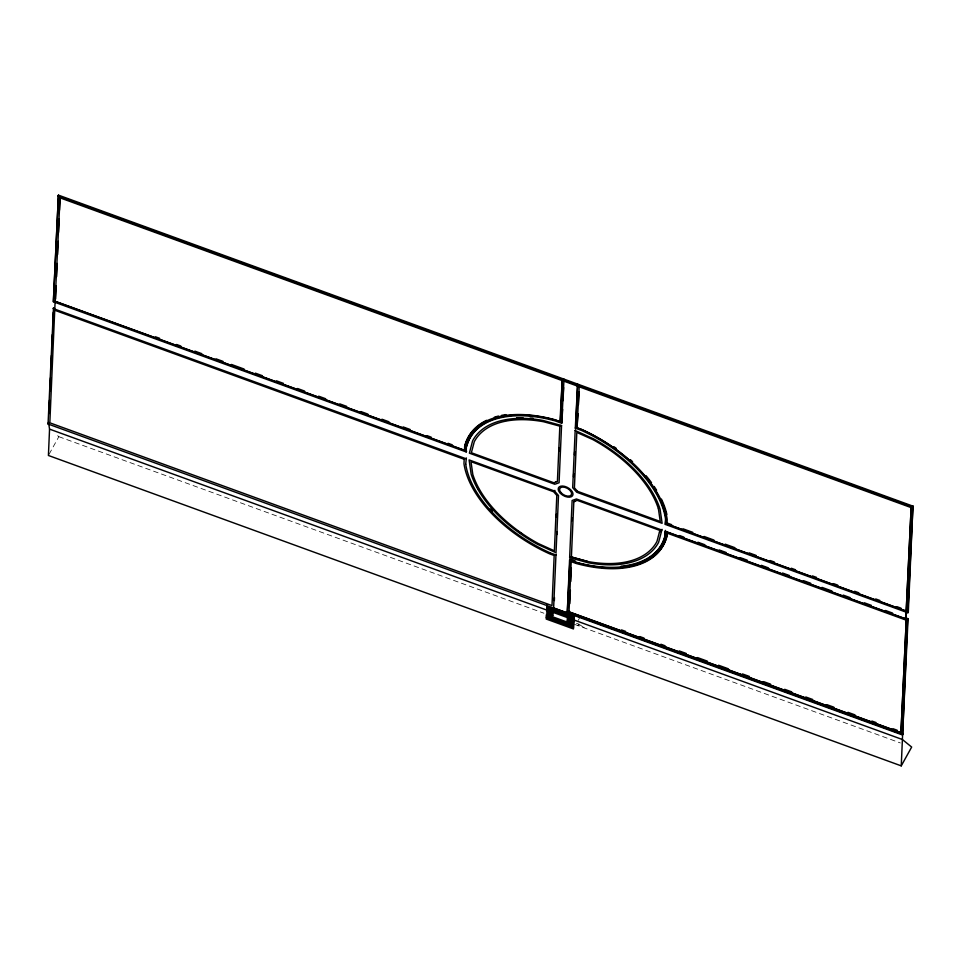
<?xml version="1.0" encoding="UTF-8"?>
<svg xmlns="http://www.w3.org/2000/svg" width="961" height="961" viewBox="0 0 961 961"><rect width="100%" height="100%" fill="white"/><g stroke="black" fill="none" stroke-linecap="round" stroke-linejoin="round"><path stroke-width="0.72" stroke-dasharray="4.8 3.6" d="M579.087 625.695L579.159 624.254L576.432 623.269M49.107 454.217L58.837 436.678L55.354 433.843M578.222 620.362L579.411 618.199M577.801 625.227L579.159 624.254M58.837 436.678L543.938 613.226M574.726 624.434L900.385 742.961M580.192 624.998L584.36 627.941"/><path stroke-width="1.44" d="M464.511 450.253L464.668 446.144A111.512 62.837 29 0 1 554.857 419.717L559.999 421.567L560.443 420.762L562.233 379.643L60.062 196.885L55.113 301.249L464.511 450.253L465.112 445.339A111.512 62.837 29 0 1 486.602 420.305M465.701 464.271L466.361 457.953M563.542 379.943L563.987 379.139L563.939 380.268L577.561 385.217L575.303 428.186L581.285 430.348A109.638 61.78 29 0 1 665.529 518.904L665.324 524.418L907.857 612.782L908.313 611.965L912.95 506.147L58.417 195.131L53.372 301.754L466.205 451.946L466.397 446.853A109.638 61.78 29 0 1 555.074 420.87L561.68 423.26L562.665 409.398M665.48 530.424L665.276 535.517A109.638 61.78 29 0 1 626.644 565.476M665.324 524.418L665.949 518.147A109.638 61.78 29 0 0 581.705 429.603L575.723 427.441L577.609 384.1L577.153 384.905M667.138 532.178L666.526 537.091A111.512 62.837 29 0 1 576.348 563.518L571.206 561.656L571.651 560.852L576.792 562.714A111.512 62.837 29 0 0 666.982 536.286L667.138 532.178L906.307 619.22L900.962 732.594L569.02 611.785L571.206 561.656M912.95 506.147L911.196 506.651L906.211 611.028L667.042 523.961L667.21 519.42A111.512 62.837 29 0 0 581.525 429.363L577.02 427.729L579.255 385.841L911.196 506.651L912.95 506.147L907.857 612.782M906.163 612.157L905.899 618.896L906.199 612.109M905.238 617.683L908.061 618.716L902.583 735.009L48.05 424.005L53.516 307.7M48.915 413.578L49.504 400.148M49.888 391.211L50.477 377.781M50.861 368.844L51.45 355.414M51.774 347.966L52.35 334.548M52.735 325.599L53.323 312.181M53.372 301.754L58.417 195.131M49.552 429.123L48.41 455.478L901.25 765.869L911.665 747.069L902.391 739.514L49.552 429.123L48.53 422.516L48.05 424.005M55.63 298.967L56.206 285.645M56.591 276.768L57.167 263.458M57.564 254.581L58.14 241.259M58.525 232.382L59.102 219.072M59.486 210.195L60.062 196.885M546.617 610.031L547.265 604.721M559.999 421.567L562.233 379.643M556.263 517.09L556.383 514.099M559.134 450.853L559.266 447.862M561.68 423.26L563.939 380.268M557.14 534.484L557.272 531.553M554.353 600.541L554.485 597.55M563.05 400.653L563.614 387.547M567.266 612.914L569.573 559.855L576.192 562.257A109.638 61.78 29 0 0 664.868 536.262L665.06 531.181L907.604 619.521L901.25 765.869M661.829 530.064L658.609 542.34A105.95 59.702 29 0 1 588.024 562.738L569.645 557.668L572.131 500.477L576.408 498.975L661.829 530.064L661.997 529.319M575.171 430.516L572.684 487.707L576.696 492.224L662.117 523.313L660.063 509.126A105.95 59.702 29 0 0 593.418 438.769L575.171 430.516L575.543 429.843M573.513 476.776L573.633 473.833M574.462 454.769L574.594 451.838M567.302 612.229L569.993 559.11M571.891 520.802L572.023 517.811M573.753 476.68L573.873 473.749M574.702 454.745L574.834 451.826M573.837 501.594L577.225 500.357L659.871 530.436L656.964 541.439A104.076 58.645 29 0 1 587.627 561.488L571.399 557.008L573.837 501.594L574.978 501.438M569.789 603.604L570.366 590.33M570.75 581.489L571.327 568.215M578.041 413.723L577.02 427.729M578.426 404.917L579.002 391.716M900.962 732.594L906.307 619.22M906.211 611.028L911.196 506.651M659.57 532.418L660.279 529.679L659.835 530.484M55.065 302.379L54.801 309.07M466.205 451.946L466.614 451.19L53.816 300.949M559.795 426.216L560.239 425.411M575.303 428.186L575.723 427.441M554.497 490.999L469.088 459.911L471.142 474.109A105.95 59.702 29 0 0 537.788 544.455L556.023 552.719L558.509 495.516L554.497 490.999L554.845 490.374M658.417 508.753L660.231 521.475L577.621 491.347M555.926 554.99L556.371 554.185M569.645 557.668L570.329 556.779M571.399 557.008L587.651 561.428M569.02 611.785L569.465 610.98M574.053 615.436L574.714 614.247M667.042 523.961L667.487 523.156L671.703 524.694M907.604 619.521L908.061 618.716M556.275 481.689L554.004 482.818L471.37 452.739L474.266 441.736A104.076 58.645 29 0 1 543.578 421.747L559.831 426.167L557.392 481.581L556.251 481.737M562.101 422.504L555.482 420.113A109.638 61.78 29 0 0 466.818 446.096M571.314 559.59L575.291 561.02M549.944 552.827L555.963 554.929L553.62 608.001L574.077 615.388M57.972 195.936L912.506 506.952M563.518 381.012L577.141 385.974M59.618 197.69L561.789 380.448M578.81 386.646L910.752 507.456M155.454 336.794L159.67 338.332M176.548 344.482L180.776 346.008M194.843 351.137L201.882 353.696M215.949 358.813L222.976 361.372M231.421 364.447L244.082 369.048M255.338 373.144L262.377 375.715M276.444 380.832L283.471 383.391M297.538 388.508L304.577 391.067M318.644 396.196L325.683 398.755M339.75 403.872L346.777 406.431M360.855 411.548L367.883 414.107M381.949 419.236L388.989 421.795M403.055 426.912L410.095 429.471M426.972 435.621L431.189 437.159M448.078 443.297L452.295 444.835M682.959 528.79L692.809 532.37M704.065 536.466L713.915 540.058M725.171 544.154L735.009 547.734M749.087 552.863L756.115 555.422M770.181 560.539L774.41 562.077M791.287 568.227L795.516 569.765M812.393 575.903L816.61 577.441M833.499 583.591L837.716 585.129M854.605 591.279L858.822 592.805M875.699 598.955L879.928 600.493M896.805 606.643L901.034 608.181M665.733 523.661L908.313 611.965M634.488 512.441L637.287 513.462M679.583 535.553L683.812 537.103M697.914 542.232L704.966 544.803M719.068 549.932L726.12 552.503M740.222 557.632L747.274 560.203M761.376 565.332L768.428 567.891M782.53 573.032L789.582 575.591M803.684 580.732L810.736 583.291M822.027 587.399L831.902 590.991M843.181 595.099L850.233 597.67M864.335 602.799L871.387 605.37M885.489 610.499L892.541 613.07M53.071 308.505L465.941 458.709M666.694 532.983L905.863 620.025M621.515 629.911L625.731 631.449M639.798 636.566L644.014 638.104M660.892 644.254L665.108 645.78M679.175 650.909L686.214 653.468M697.458 657.564L707.308 661.144M718.564 665.24L728.402 668.82M742.469 673.937L749.508 676.496M763.575 681.613L770.602 684.172M784.669 689.301L791.696 691.86M805.762 696.977L812.802 699.536M826.868 704.653L833.896 707.212M847.962 712.329L854.99 714.888M871.867 721.038L876.096 722.576M892.973 728.714L897.19 730.252M567.711 611.484L903.064 733.531L902.619 734.336L567.266 612.289M903.028 734.204L574.498 614.632L574.522 613.959L573.465 628.95L546.22 619.04L546.425 614.535L573.657 624.446M546.749 607.028L573.981 616.938M546.677 608.529L573.921 618.44M546.557 611.532L553.356 614.007M566.978 618.968L573.789 621.443M546.485 613.034L553.296 615.508M566.918 620.47L573.729 622.944M546.353 616.037L573.597 625.947M546.292 617.539L573.525 627.449M577.585 491.407L574.414 487.78L576.816 432.414L592.949 439.645A104.076 58.645 29 0 1 658.393 508.813M494.29 417.254A111.512 62.837 29 0 1 498.507 416.065M501.426 415.416A111.512 62.837 29 0 1 505.942 414.635M613.851 446.673A111.512 62.837 29 0 1 616.337 448.439M630.296 459.634A111.512 62.837 29 0 1 632.566 461.676M645.996 475.647A111.512 62.837 29 0 1 651.51 482.674M654.153 486.446A111.512 62.837 29 0 1 656.603 490.254M661.42 499.059A111.512 62.837 29 0 1 666.898 514.567M625.143 565.705A109.638 61.78 29 0 1 621.118 566.185M492.212 511.084A109.638 61.78 29 0 1 490.254 508.946M549.98 552.767A109.638 61.78 29 0 1 465.725 464.223M521.991 533.932A105.95 59.702 29 0 1 518.447 531.433M478.962 489.942A105.95 59.702 29 0 1 477.521 487.383M516.706 417.855A105.95 59.702 29 0 1 522.64 417.735M516.91 417.843A105.71 59.57 29 0 1 522.832 417.723M530.076 418.047A105.71 59.57 29 0 1 533.055 418.311M505.93 420.401A104.076 58.645 29 0 1 508.741 419.897M464.163 459.274L463.983 463.803A111.512 62.837 29 0 0 549.68 553.872L554.173 555.494L551.998 605.586L49.828 422.816L54.729 310.259L464.163 459.274M556.815 495.395L554.377 550.809L538.28 543.518A104.076 58.645 29 0 1 472.812 474.422L470.998 461.688L553.644 491.768L556.815 495.395M561.56 425.555L559.074 482.758L554.797 484.248L469.376 453.16L472.584 440.883A105.95 59.702 29 0 1 543.181 420.486L561.56 425.555M560.756 492.356A6.583 3.712 29 0 0 571.134 495.131A6.583 3.712 29 0 0 564.912 487.347A6.583 3.712 29 0 0 560.756 492.356M559.65 492.525A8.084 4.553 29 0 0 572.396 495.936A8.084 4.553 29 0 0 564.756 486.386A8.084 4.553 29 0 0 559.65 492.525"/></g></svg>
